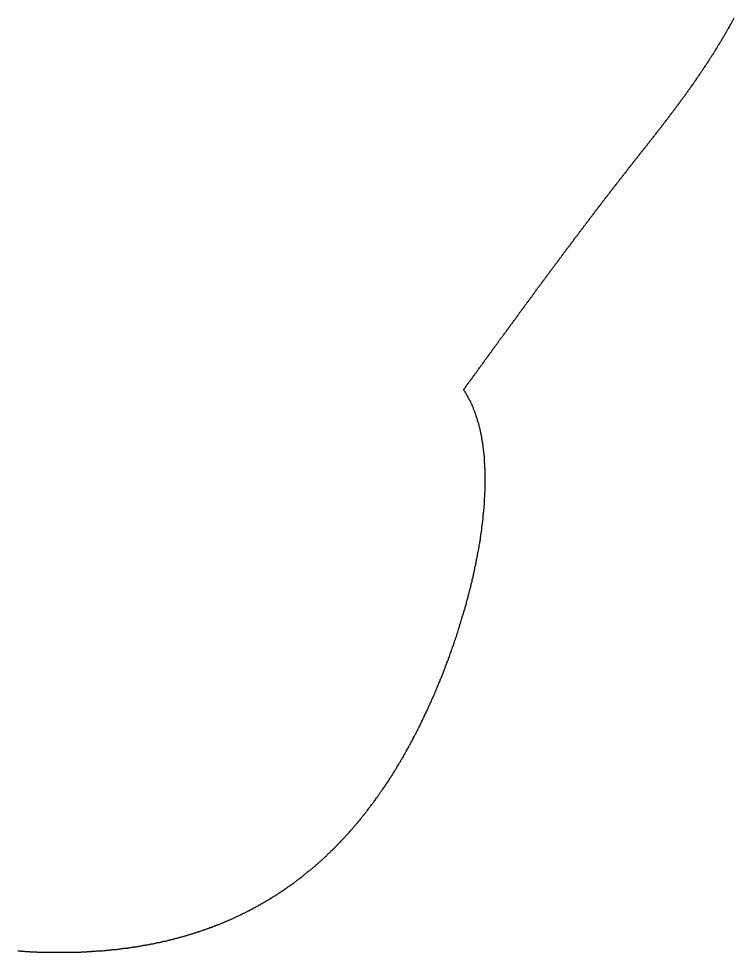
# Model space of a CAD drawing. Header units: millimetres. Extents: x 35 to 605, y 64 to 964.
# Drawn here: x 332.22 to 358.82, y 776.41 to 811.13 of the extents above; entities that cross this region are included whole.
import ezdxf

# ---------------------------------------------------------------- set-up
doc = ezdxf.new("R2010")
doc.units = ezdxf.units.MM
doc.layers.add('DRAW', color=7, linetype='Continuous')

msp = doc.modelspace()

# ---------------------------------------------------------------- linework, layer by layer
at = {"layer": 'DRAW'}
msp.add_polyline3d([(332.187, 776.458, 0), (332.217, 776.458, 0), (332.247, 776.458, 0), (332.277, 776.458, 0), (332.297, 776.448, 0), (332.327, 776.448, 0), (332.357, 776.448, 0), (332.387, 776.448, 0), (332.417, 776.448, 0), (332.447, 776.438, 0), (332.477, 776.438, 0), (332.507, 776.438, 0), (332.537, 776.438, 0), (332.557, 776.438, 0), (332.587, 776.438, 0), (332.617, 776.438, 0), (332.647, 776.428, 0), (332.677, 776.428, 0), (332.707, 776.428, 0), (332.737, 776.428, 0), (332.767, 776.428, 0), (332.787, 776.428, 0), (332.817, 776.428, 0), (332.847, 776.428, 0), (332.877, 776.428, 0), (332.907, 776.418, 0), (332.937, 776.418, 0), (332.967, 776.418, 0), (332.987, 776.418, 0), (333.017, 776.418, 0), (333.047, 776.418, 0), (333.077, 776.418, 0), (333.107, 776.418, 0), (333.137, 776.418, 0), (333.157, 776.418, 0), (333.187, 776.418, 0), (333.217, 776.408, 0), (333.247, 776.408, 0), (333.277, 776.408, 0), (333.307, 776.408, 0), (333.327, 776.408, 0), (333.357, 776.408, 0), (333.387, 776.408, 0), (333.417, 776.408, 0), (333.447, 776.408, 0), (333.477, 776.408, 0), (333.497, 776.408, 0), (333.527, 776.408, 0), (333.557, 776.408, 0), (333.587, 776.408, 0), (333.617, 776.408, 0), (333.637, 776.408, 0), (333.667, 776.408, 0), (333.697, 776.408, 0), (333.727, 776.408, 0), (333.757, 776.408, 0), (333.777, 776.408, 0), (333.807, 776.408, 0), (333.837, 776.408, 0), (333.867, 776.408, 0), (333.897, 776.408, 0), (333.917, 776.408, 0), (333.947, 776.408, 0), (333.977, 776.408, 0), (334.007, 776.408, 0), (334.037, 776.408, 0), (334.057, 776.408, 0), (334.087, 776.408, 0), (334.117, 776.408, 0), (334.147, 776.408, 0), (334.167, 776.408, 0), (334.197, 776.408, 0), (334.227, 776.418, 0), (334.257, 776.418, 0), (334.287, 776.418, 0), (334.307, 776.418, 0), (334.337, 776.418, 0), (334.367, 776.418, 0), (334.397, 776.418, 0), (334.417, 776.418, 0), (334.447, 776.418, 0), (334.477, 776.418, 0), (334.507, 776.418, 0), (334.527, 776.418, 0), (334.557, 776.428, 0), (334.587, 776.428, 0), (334.617, 776.428, 0), (334.637, 776.428, 0), (334.667, 776.428, 0), (334.697, 776.428, 0), (334.727, 776.428, 0), (334.747, 776.428, 0), (334.777, 776.438, 0), (334.807, 776.438, 0), (334.837, 776.438, 0), (334.857, 776.438, 0), (334.887, 776.438, 0), (334.917, 776.438, 0), (334.937, 776.448, 0), (334.967, 776.448, 0), (334.997, 776.448, 0), (335.027, 776.448, 0), (335.047, 776.448, 0), (335.077, 776.448, 0), (335.107, 776.458, 0), (335.127, 776.458, 0), (335.157, 776.458, 0), (335.187, 776.458, 0), (335.217, 776.458, 0), (335.237, 776.468, 0), (335.267, 776.468, 0), (335.297, 776.468, 0), (335.317, 776.468, 0), (335.347, 776.468, 0), (335.377, 776.478, 0), (335.407, 776.478, 0), (335.427, 776.478, 0), (335.457, 776.478, 0), (335.487, 776.488, 0), (335.507, 776.488, 0), (335.537, 776.488, 0), (335.567, 776.488, 0), (335.587, 776.498, 0), (335.617, 776.498, 0), (335.647, 776.498, 0), (335.667, 776.498, 0), (335.697, 776.508, 0), (335.727, 776.508, 0), (335.747, 776.508, 0), (335.777, 776.518, 0), (335.807, 776.518, 0), (335.827, 776.518, 0), (335.857, 776.518, 0), (335.887, 776.528, 0), (335.907, 776.528, 0), (335.937, 776.528, 0), (335.967, 776.538, 0), (335.987, 776.538, 0), (336.017, 776.538, 0), (336.047, 776.548, 0), (336.067, 776.548, 0), (336.097, 776.548, 0), (336.127, 776.558, 0), (336.147, 776.558, 0), (336.177, 776.558, 0), (336.207, 776.568, 0), (336.227, 776.568, 0), (336.257, 776.568, 0), (336.277, 776.578, 0), (336.307, 776.578, 0), (336.337, 776.578, 0), (336.357, 776.588, 0), (336.387, 776.588, 0), (336.417, 776.598, 0), (336.437, 776.598, 0), (336.467, 776.598, 0), (336.487, 776.608, 0), (336.517, 776.608, 0), (336.547, 776.618, 0), (336.567, 776.618, 0), (336.597, 776.618, 0), (336.627, 776.628, 0), (336.647, 776.628, 0), (336.677, 776.638, 0), (336.697, 776.638, 0), (336.727, 776.638, 0), (336.757, 776.648, 0), (336.777, 776.648, 0), (336.807, 776.658, 0), (336.827, 776.658, 0), (336.857, 776.668, 0), (336.887, 776.668, 0), (336.907, 776.678, 0), (336.937, 776.678, 0), (336.957, 776.688, 0), (336.987, 776.688, 0), (337.007, 776.688, 0), (337.037, 776.698, 0), (337.067, 776.698, 0), (337.087, 776.708, 0), (337.117, 776.708, 0), (337.137, 776.718, 0), (337.167, 776.718, 0), (337.187, 776.728, 0), (337.217, 776.728, 0), (337.247, 776.738, 0), (337.267, 776.738, 0), (337.297, 776.748, 0), (337.317, 776.748, 0), (337.347, 776.758, 0), (337.367, 776.768, 0), (337.397, 776.768, 0), (337.427, 776.778, 0), (337.447, 776.778, 0), (337.477, 776.788, 0), (337.497, 776.788, 0), (337.527, 776.798, 0), (337.547, 776.798, 0), (337.577, 776.808, 0), (337.597, 776.818, 0), (337.627, 776.818, 0), (337.647, 776.828, 0), (337.677, 776.828, 0), (337.707, 776.838, 0), (337.727, 776.838, 0), (337.757, 776.848, 0), (337.777, 776.858, 0), (337.807, 776.858, 0), (337.827, 776.868, 0), (337.857, 776.878, 0), (337.877, 776.878, 0), (337.907, 776.888, 0), (337.927, 776.888, 0), (337.957, 776.898, 0), (337.977, 776.908, 0), (338.007, 776.908, 0), (338.027, 776.918, 0), (338.057, 776.928, 0), (338.077, 776.928, 0), (338.107, 776.938, 0), (338.127, 776.948, 0), (338.157, 776.948, 0), (338.177, 776.958, 0), (338.207, 776.968, 0), (338.227, 776.968, 0), (338.257, 776.978, 0), (338.277, 776.988, 0), (338.307, 776.988, 0), (338.327, 776.998, 0), (338.357, 777.008, 0), (338.377, 777.008, 0), (338.407, 777.018, 0), (338.427, 777.028, 0), (338.457, 777.038, 0), (338.477, 777.038, 0), (338.507, 777.048, 0), (338.527, 777.058, 0), (338.547, 777.068, 0), (338.577, 777.068, 0), (338.597, 777.078, 0), (338.627, 777.088, 0), (338.647, 777.098, 0), (338.677, 777.098, 0), (338.697, 777.108, 0), (338.727, 777.118, 0), (338.747, 777.128, 0), (338.777, 777.128, 0), (338.797, 777.138, 0), (338.817, 777.148, 0), (338.847, 777.158, 0), (338.867, 777.168, 0), (338.897, 777.168, 0), (338.917, 777.178, 0), (338.947, 777.188, 0), (338.967, 777.198, 0), (338.997, 777.208, 0), (339.017, 777.208, 0), (339.037, 777.218, 0), (339.067, 777.228, 0), (339.087, 777.238, 0), (339.117, 777.248, 0), (339.137, 777.258, 0), (339.157, 777.258, 0), (339.187, 777.268, 0), (339.207, 777.278, 0), (339.237, 777.288, 0), (339.257, 777.298, 0), (339.287, 777.308, 0), (339.307, 777.318, 0), (339.327, 777.328, 0), (339.357, 777.328, 0), (339.377, 777.338, 0), (339.407, 777.348, 0), (339.427, 777.358, 0), (339.447, 777.368, 0), (339.477, 777.378, 0), (339.497, 777.388, 0), (339.527, 777.398, 0), (339.547, 777.408, 0), (339.567, 777.418, 0), (339.597, 777.428, 0), (339.617, 777.428, 0), (339.637, 777.438, 0), (339.667, 777.448, 0), (339.687, 777.458, 0), (339.717, 777.468, 0), (339.737, 777.478, 0), (339.757, 777.488, 0), (339.787, 777.498, 0), (339.807, 777.508, 0), (339.827, 777.518, 0), (339.857, 777.528, 0), (339.877, 777.538, 0), (339.897, 777.548, 0), (339.927, 777.558, 0), (339.947, 777.568, 0), (339.967, 777.578, 0), (339.997, 777.588, 0), (340.017, 777.598, 0), (340.037, 777.608, 0), (340.067, 777.618, 0), (340.087, 777.628, 0), (340.117, 777.638, 0), (340.137, 777.648, 0), (340.157, 777.658, 0), (340.177, 777.668, 0), (340.207, 777.678, 0), (340.227, 777.688, 0), (340.247, 777.698, 0), (340.277, 777.718, 0), (340.297, 777.728, 0), (340.317, 777.738, 0), (340.347, 777.748, 0), (340.367, 777.758, 0), (340.387, 777.768, 0), (340.417, 777.778, 0), (340.437, 777.788, 0), (340.457, 777.798, 0), (340.487, 777.808, 0), (340.507, 777.818, 0), (340.527, 777.838, 0), (340.547, 777.848, 0), (340.577, 777.858, 0), (340.597, 777.868, 0), (340.617, 777.878, 0), (340.647, 777.888, 0), (340.667, 777.898, 0), (340.687, 777.918, 0), (340.707, 777.928, 0), (340.737, 777.938, 0), (340.757, 777.948, 0), (340.777, 777.958, 0), (340.807, 777.968, 0), (340.827, 777.988, 0), (340.847, 777.998, 0), (340.867, 778.008, 0), (340.897, 778.018, 0), (340.917, 778.028, 0), (340.937, 778.048, 0), (340.957, 778.058, 0), (340.987, 778.068, 0), (341.007, 778.078, 0), (341.027, 778.088, 0), (341.047, 778.108, 0), (341.077, 778.118, 0), (341.097, 778.128, 0), (341.117, 778.138, 0), (341.137, 778.158, 0), (341.167, 778.168, 0), (341.187, 778.178, 0), (341.207, 778.188, 0), (341.227, 778.208, 0), (341.257, 778.218, 0), (341.277, 778.228, 0), (341.297, 778.238, 0), (341.317, 778.258, 0), (341.337, 778.268, 0), (341.367, 778.278, 0), (341.387, 778.298, 0), (341.407, 778.308, 0), (341.427, 778.318, 0), (341.447, 778.338, 0), (341.477, 778.348, 0), (341.497, 778.358, 0), (341.517, 778.378, 0), (341.537, 778.388, 0), (341.557, 778.398, 0), (341.587, 778.418, 0), (341.607, 778.428, 0), (341.627, 778.438, 0), (341.647, 778.458, 0), (341.667, 778.468, 0), (341.697, 778.478, 0), (341.717, 778.498, 0), (341.737, 778.508, 0), (341.757, 778.518, 0), (341.777, 778.538, 0), (341.807, 778.548, 0), (341.827, 778.568, 0), (341.847, 778.578, 0), (341.867, 778.588, 0), (341.887, 778.608, 0), (341.907, 778.618, 0), (341.927, 778.638, 0), (341.957, 778.648, 0), (341.977, 778.668, 0), (341.997, 778.678, 0), (342.017, 778.688, 0), (342.037, 778.708, 0), (342.057, 778.718, 0), (342.087, 778.738, 0), (342.107, 778.748, 0), (342.127, 778.768, 0), (342.147, 778.778, 0), (342.167, 778.798, 0), (342.187, 778.808, 0), (342.207, 778.828, 0), (342.227, 778.838, 0), (342.257, 778.858, 0), (342.277, 778.868, 0), (342.297, 778.888, 0), (342.317, 778.898, 0), (342.337, 778.918, 0), (342.357, 778.928, 0), (342.377, 778.948, 0), (342.397, 778.958, 0), (342.427, 778.978, 0), (342.447, 778.988, 0), (342.467, 779.008, 0), (342.487, 779.018, 0), (342.507, 779.038, 0), (342.527, 779.058, 0), (342.547, 779.068, 0), (342.567, 779.088, 0), (342.587, 779.098, 0), (342.607, 779.118, 0), (342.627, 779.128, 0), (342.657, 779.148, 0), (342.677, 779.168, 0), (342.697, 779.178, 0), (342.717, 779.198, 0), (342.737, 779.208, 0), (342.757, 779.228, 0), (342.777, 779.248, 0), (342.797, 779.258, 0), (342.817, 779.278, 0), (342.837, 779.298, 0), (342.857, 779.308, 0), (342.877, 779.328, 0), (342.897, 779.348, 0), (342.917, 779.358, 0), (342.937, 779.378, 0), (342.957, 779.398, 0), (342.977, 779.408, 0), (343.007, 779.428, 0), (343.027, 779.448, 0), (343.047, 779.458, 0), (343.067, 779.478, 0), (343.087, 779.498, 0), (343.107, 779.508, 0), (343.127, 779.528, 0), (343.147, 779.548, 0), (343.167, 779.558, 0), (343.187, 779.578, 0), (343.207, 779.598, 0), (343.227, 779.618, 0), (343.247, 779.628, 0), (343.267, 779.648, 0), (343.287, 779.668, 0), (343.307, 779.688, 0), (343.327, 779.698, 0), (343.347, 779.718, 0), (343.367, 779.738, 0), (343.387, 779.758, 0), (343.407, 779.768, 0), (343.427, 779.788, 0), (343.447, 779.808, 0), (343.467, 779.828, 0), (343.487, 779.848, 0), (343.507, 779.858, 0), (343.527, 779.878, 0), (343.547, 779.898, 0), (343.567, 779.918, 0), (343.587, 779.938, 0), (343.607, 779.958, 0), (343.627, 779.968, 0), (343.647, 779.988, 0), (343.667, 780.008, 0), (343.677, 780.028, 0), (343.697, 780.048, 0), (343.717, 780.068, 0), (343.737, 780.088, 0), (343.757, 780.098, 0), (343.777, 780.118, 0), (343.797, 780.138, 0), (343.817, 780.158, 0), (343.837, 780.178, 0), (343.857, 780.198, 0), (343.877, 780.218, 0), (343.897, 780.238, 0), (343.917, 780.258, 0), (343.937, 780.268, 0), (343.957, 780.288, 0), (343.977, 780.308, 0), (343.997, 780.328, 0), (344.007, 780.348, 0), (344.027, 780.368, 0), (344.047, 780.388, 0), (344.067, 780.408, 0), (344.087, 780.428, 0), (344.107, 780.448, 0), (344.127, 780.468, 0), (344.147, 780.488, 0), (344.167, 780.508, 0), (344.187, 780.528, 0), (344.197, 780.548, 0), (344.217, 780.568, 0), (344.237, 780.588, 0), (344.257, 780.608, 0), (344.277, 780.628, 0), (344.297, 780.648, 0), (344.317, 780.668, 0), (344.337, 780.688, 0), (344.357, 780.708, 0), (344.367, 780.728, 0), (344.387, 780.748, 0), (344.407, 780.768, 0), (344.427, 780.788, 0), (344.447, 780.808, 0), (344.467, 780.828, 0), (344.487, 780.848, 0), (344.497, 780.868, 0), (344.517, 780.898, 0), (344.537, 780.918, 0), (344.557, 780.938, 0), (344.577, 780.958, 0), (344.597, 780.978, 0), (344.617, 780.998, 0), (344.627, 781.018, 0), (344.647, 781.038, 0), (344.667, 781.058, 0), (344.687, 781.088, 0), (344.707, 781.108, 0), (344.727, 781.128, 0), (344.737, 781.148, 0), (344.757, 781.168, 0), (344.777, 781.188, 0), (344.797, 781.208, 0), (344.817, 781.238, 0), (344.827, 781.258, 0), (344.847, 781.278, 0), (344.867, 781.298, 0), (344.887, 781.318, 0), (344.907, 781.338, 0), (344.917, 781.368, 0), (344.937, 781.388, 0), (344.957, 781.408, 0), (344.977, 781.428, 0), (344.997, 781.458, 0), (345.007, 781.478, 0), (345.027, 781.498, 0), (345.047, 781.518, 0), (345.067, 781.538, 0), (345.087, 781.568, 0), (345.097, 781.588, 0), (345.117, 781.608, 0), (345.137, 781.628, 0), (345.157, 781.658, 0), (345.167, 781.678, 0), (345.187, 781.698, 0), (345.207, 781.728, 0), (345.227, 781.748, 0), (345.237, 781.768, 0), (345.257, 781.788, 0), (345.277, 781.818, 0), (345.297, 781.838, 0), (345.307, 781.858, 0), (345.327, 781.888, 0), (345.347, 781.908, 0), (345.367, 781.928, 0), (345.377, 781.958, 0), (345.397, 781.978, 0), (345.417, 781.998, 0), (345.437, 782.028, 0), (345.447, 782.048, 0), (345.467, 782.068, 0), (345.487, 782.098, 0), (345.497, 782.118, 0), (345.517, 782.148, 0), (345.537, 782.168, 0), (345.557, 782.188, 0), (345.567, 782.218, 0), (345.587, 782.238, 0), (345.607, 782.268, 0), (345.617, 782.288, 0), (345.637, 782.308, 0), (345.657, 782.338, 0), (345.667, 782.358, 0), (345.687, 782.388, 0), (345.707, 782.408, 0), (345.727, 782.438, 0), (345.737, 782.458, 0), (345.757, 782.478, 0), (345.777, 782.508, 0), (345.787, 782.528, 0), (345.807, 782.558, 0), (345.827, 782.578, 0), (345.837, 782.608, 0), (345.857, 782.628, 0), (345.877, 782.658, 0), (345.887, 782.678, 0), (345.907, 782.708, 0), (345.927, 782.728, 0), (345.937, 782.758, 0), (345.957, 782.778, 0), (345.977, 782.808, 0), (345.987, 782.828, 0), (346.007, 782.858, 0), (346.017, 782.878, 0), (346.037, 782.908, 0), (346.057, 782.938, 0), (346.067, 782.958, 0), (346.087, 782.988, 0), (346.107, 783.008, 0), (346.117, 783.038, 0), (346.137, 783.058, 0), (346.147, 783.088, 0), (346.167, 783.118, 0), (346.187, 783.138, 0), (346.197, 783.168, 0), (346.217, 783.188, 0), (346.237, 783.218, 0), (346.247, 783.248, 0), (346.267, 783.268, 0), (346.277, 783.298, 0), (346.297, 783.328, 0), (346.317, 783.348, 0), (346.327, 783.378, 0), (346.347, 783.408, 0), (346.357, 783.428, 0), (346.377, 783.458, 0), (346.397, 783.478, 0), (346.407, 783.508, 0), (346.427, 783.538, 0), (346.437, 783.568, 0), (346.457, 783.588, 0), (346.467, 783.618, 0), (346.487, 783.648, 0), (346.507, 783.668, 0), (346.517, 783.698, 0), (346.537, 783.728, 0), (346.547, 783.758, 0), (346.567, 783.778, 0), (346.577, 783.808, 0), (346.597, 783.838, 0), (346.607, 783.858, 0), (346.627, 783.888, 0), (346.637, 783.918, 0), (346.657, 783.948, 0), (346.677, 783.978, 0), (346.687, 783.998, 0), (346.707, 784.028, 0), (346.717, 784.058, 0), (346.737, 784.088, 0), (346.747, 784.108, 0), (346.767, 784.138, 0), (346.777, 784.168, 0), (346.797, 784.198, 0), (346.807, 784.228, 0), (346.827, 784.258, 0), (346.837, 784.278, 0), (346.857, 784.308, 0), (346.867, 784.338, 0), (346.887, 784.368, 0), (346.897, 784.398, 0), (346.917, 784.428, 0), (346.927, 784.458, 0), (346.947, 784.478, 0), (346.957, 784.508, 0), (346.977, 784.538, 0), (346.987, 784.568, 0), (347.007, 784.598, 0), (347.017, 784.628, 0), (347.037, 784.658, 0), (347.047, 784.688, 0), (347.067, 784.718, 0), (347.077, 784.748, 0), (347.097, 784.768, 0), (347.107, 784.798, 0), (347.127, 784.828, 0), (347.137, 784.858, 0), (347.147, 784.888, 0), (347.167, 784.918, 0), (347.177, 784.948, 0), (347.197, 784.978, 0), (347.207, 785.008, 0), (347.227, 785.038, 0), (347.237, 785.068, 0), (347.257, 785.098, 0), (347.267, 785.128, 0), (347.277, 785.158, 0), (347.297, 785.188, 0), (347.307, 785.218, 0), (347.327, 785.248, 0), (347.337, 785.278, 0), (347.357, 785.308, 0), (347.367, 785.338, 0), (347.377, 785.368, 0), (347.397, 785.398, 0), (347.407, 785.428, 0), (347.427, 785.458, 0), (347.437, 785.488, 0), (347.447, 785.518, 0), (347.467, 785.548, 0), (347.477, 785.578, 0), (347.487, 785.608, 0), (347.507, 785.638, 0), (347.517, 785.668, 0), (347.537, 785.698, 0), (347.547, 785.738, 0), (347.557, 785.768, 0), (347.577, 785.798, 0), (347.587, 785.828, 0), (347.597, 785.858, 0), (347.617, 785.888, 0), (347.627, 785.918, 0), (347.647, 785.948, 0), (347.657, 785.978, 0), (347.667, 786.008, 0), (347.687, 786.038, 0), (347.697, 786.078, 0), (347.707, 786.108, 0), (347.727, 786.138, 0), (347.737, 786.168, 0), (347.747, 786.198, 0), (347.757, 786.228, 0), (347.777, 786.258, 0), (347.787, 786.288, 0), (347.797, 786.328, 0), (347.817, 786.358, 0), (347.827, 786.388, 0), (347.837, 786.418, 0), (347.857, 786.448, 0), (347.867, 786.478, 0), (347.877, 786.518, 0), (347.887, 786.548, 0), (347.907, 786.578, 0), (347.917, 786.608, 0), (347.927, 786.638, 0), (347.947, 786.668, 0), (347.957, 786.708, 0), (347.967, 786.738, 0), (347.977, 786.768, 0), (347.997, 786.798, 0), (348.007, 786.828, 0), (348.017, 786.868, 0), (348.027, 786.898, 0), (348.047, 786.928, 0), (348.057, 786.958, 0), (348.067, 786.988, 0), (348.077, 787.028, 0), (348.087, 787.058, 0), (348.107, 787.088, 0), (348.117, 787.118, 0), (348.127, 787.148, 0), (348.137, 787.188, 0), (348.157, 787.218, 0), (348.167, 787.248, 0), (348.177, 787.278, 0), (348.187, 787.308, 0), (348.197, 787.348, 0), (348.217, 787.378, 0), (348.227, 787.408, 0), (348.237, 787.438, 0), (348.247, 787.478, 0), (348.257, 787.508, 0), (348.267, 787.538, 0), (348.287, 787.568, 0), (348.297, 787.608, 0), (348.307, 787.638, 0), (348.317, 787.668, 0), (348.327, 787.698, 0), (348.337, 787.738, 0), (348.347, 787.768, 0), (348.367, 787.798, 0), (348.377, 787.828, 0), (348.387, 787.868, 0), (348.397, 787.898, 0), (348.407, 787.928, 0), (348.417, 787.958, 0), (348.427, 787.998, 0), (348.437, 788.028, 0), (348.447, 788.058, 0), (348.467, 788.098, 0), (348.477, 788.128, 0), (348.487, 788.158, 0), (348.497, 788.188, 0), (348.507, 788.228, 0), (348.517, 788.258, 0), (348.527, 788.288, 0), (348.537, 788.318, 0), (348.547, 788.358, 0), (348.557, 788.388, 0), (348.567, 788.418, 0), (348.577, 788.458, 0), (348.587, 788.488, 0), (348.597, 788.518, 0), (348.607, 788.548, 0), (348.617, 788.588, 0), (348.627, 788.618, 0), (348.637, 788.648, 0), (348.647, 788.688, 0), (348.657, 788.718, 0), (348.667, 788.748, 0), (348.677, 788.778, 0), (348.687, 788.818, 0), (348.697, 788.848, 0), (348.707, 788.878, 0), (348.717, 788.918, 0), (348.727, 788.948, 0), (348.737, 788.978, 0), (348.747, 789.018, 0), (348.757, 789.048, 0), (348.767, 789.078, 0), (348.777, 789.108, 0), (348.787, 789.148, 0), (348.797, 789.178, 0), (348.807, 789.208, 0), (348.817, 789.248, 0), (348.827, 789.278, 0), (348.837, 789.308, 0), (348.847, 789.348, 0), (348.857, 789.378, 0), (348.867, 789.408, 0), (348.867, 789.438, 0), (348.877, 789.478, 0), (348.887, 789.508, 0), (348.897, 789.538, 0), (348.907, 789.578, 0), (348.917, 789.608, 0), (348.927, 789.638, 0), (348.937, 789.668, 0), (348.937, 789.708, 0), (348.947, 789.738, 0), (348.957, 789.768, 0), (348.967, 789.808, 0), (348.977, 789.838, 0), (348.987, 789.868, 0), (348.987, 789.908, 0), (348.997, 789.938, 0), (349.007, 789.968, 0), (349.017, 789.998, 0), (349.027, 790.038, 0), (349.037, 790.068, 0), (349.037, 790.098, 0), (349.047, 790.138, 0), (349.057, 790.168, 0), (349.067, 790.198, 0), (349.077, 790.228, 0), (349.077, 790.268, 0), (349.087, 790.298, 0), (349.097, 790.328, 0), (349.107, 790.368, 0), (349.107, 790.398, 0), (349.117, 790.428, 0), (349.127, 790.458, 0), (349.137, 790.498, 0), (349.137, 790.528, 0), (349.147, 790.558, 0), (349.157, 790.588, 0), (349.157, 790.628, 0), (349.167, 790.658, 0), (349.177, 790.688, 0), (349.177, 790.728, 0), (349.187, 790.758, 0), (349.197, 790.788, 0), (349.207, 790.818, 0), (349.207, 790.858, 0), (349.217, 790.888, 0), (349.227, 790.918, 0), (349.227, 790.948, 0), (349.237, 790.988, 0), (349.237, 791.018, 0), (349.247, 791.048, 0), (349.257, 791.078, 0), (349.257, 791.118, 0), (349.267, 791.148, 0), (349.277, 791.178, 0), (349.277, 791.208, 0), (349.287, 791.248, 0), (349.287, 791.278, 0), (349.297, 791.308, 0), (349.307, 791.338, 0), (349.307, 791.368, 0), (349.317, 791.408, 0), (349.317, 791.438, 0), (349.327, 791.468, 0), (349.327, 791.498, 0), (349.337, 791.538, 0), (349.337, 791.568, 0), (349.347, 791.598, 0), (349.357, 791.628, 0), (349.357, 791.658, 0), (349.367, 791.698, 0), (349.367, 791.728, 0), (349.377, 791.758, 0), (349.377, 791.788, 0), (349.387, 791.818, 0), (349.387, 791.858, 0), (349.397, 791.888, 0), (349.397, 791.918, 0), (349.397, 791.948, 0), (349.407, 791.978, 0), (349.407, 792.018, 0), (349.417, 792.048, 0), (349.417, 792.078, 0), (349.427, 792.108, 0), (349.427, 792.138, 0), (349.437, 792.168, 0), (349.437, 792.208, 0), (349.437, 792.238, 0), (349.447, 792.268, 0), (349.447, 792.298, 0), (349.457, 792.328, 0), (349.457, 792.358, 0), (349.457, 792.388, 0), (349.467, 792.428, 0), (349.467, 792.458, 0), (349.467, 792.488, 0), (349.477, 792.518, 0), (349.477, 792.548, 0), (349.477, 792.578, 0), (349.487, 792.608, 0), (349.487, 792.638, 0), (349.487, 792.678, 0), (349.497, 792.708, 0), (349.497, 792.738, 0), (349.497, 792.768, 0), (349.507, 792.798, 0), (349.507, 792.828, 0), (349.507, 792.858, 0), (349.507, 792.888, 0), (349.517, 792.918, 0), (349.517, 792.948, 0), (349.517, 792.978, 0), (349.517, 793.018, 0), (349.527, 793.048, 0), (349.527, 793.078, 0), (349.527, 793.108, 0), (349.527, 793.138, 0), (349.527, 793.168, 0), (349.537, 793.198, 0), (349.537, 793.228, 0), (349.537, 793.258, 0), (349.537, 793.288, 0), (349.537, 793.318, 0), (349.547, 793.348, 0), (349.547, 793.378, 0), (349.547, 793.408, 0), (349.547, 793.438, 0), (349.547, 793.468, 0), (349.547, 793.498, 0), (349.547, 793.528, 0), (349.557, 793.558, 0), (349.557, 793.588, 0), (349.557, 793.618, 0), (349.557, 793.648, 0), (349.557, 793.678, 0), (349.557, 793.708, 0), (349.557, 793.738, 0), (349.557, 793.768, 0), (349.557, 793.798, 0), (349.557, 793.828, 0), (349.557, 793.858, 0), (349.557, 793.888, 0), (349.557, 793.918, 0), (349.557, 793.948, 0), (349.557, 793.978, 0), (349.557, 793.998, 0), (349.557, 794.028, 0), (349.557, 794.058, 0), (349.557, 794.088, 0), (349.557, 794.118, 0), (349.557, 794.148, 0), (349.557, 794.178, 0), (349.557, 794.208, 0), (349.557, 794.238, 0), (349.557, 794.268, 0), (349.557, 794.288, 0), (349.557, 794.318, 0), (349.557, 794.348, 0), (349.557, 794.378, 0), (349.547, 794.408, 0), (349.547, 794.438, 0), (349.547, 794.468, 0), (349.547, 794.488, 0), (349.547, 794.518, 0), (349.547, 794.548, 0), (349.547, 794.578, 0), (349.537, 794.608, 0), (349.537, 794.638, 0), (349.537, 794.658, 0), (349.537, 794.688, 0), (349.537, 794.718, 0), (349.527, 794.748, 0), (349.527, 794.768, 0), (349.527, 794.798, 0), (349.527, 794.828, 0), (349.527, 794.858, 0), (349.517, 794.888, 0), (349.517, 794.908, 0), (349.517, 794.938, 0), (349.507, 794.968, 0), (349.507, 794.998, 0), (349.507, 795.018, 0), (349.507, 795.048, 0), (349.497, 795.078, 0), (349.497, 795.098, 0), (349.497, 795.128, 0), (349.487, 795.158, 0), (349.487, 795.178, 0), (349.487, 795.208, 0), (349.477, 795.238, 0), (349.477, 795.268, 0), (349.467, 795.288, 0), (349.467, 795.318, 0), (349.467, 795.348, 0), (349.457, 795.368, 0), (349.457, 795.398, 0), (349.447, 795.418, 0), (349.447, 795.448, 0), (349.447, 795.478, 0), (349.437, 795.498, 0), (349.437, 795.528, 0), (349.427, 795.558, 0), (349.427, 795.578, 0), (349.417, 795.608, 0), (349.417, 795.628, 0), (349.407, 795.658, 0), (349.407, 795.678, 0), (349.397, 795.708, 0), (349.397, 795.738, 0), (349.387, 795.758, 0), (349.377, 795.788, 0), (349.377, 795.808, 0), (349.367, 795.838, 0), (349.367, 795.858, 0), (349.357, 795.888, 0), (349.357, 795.908, 0), (349.347, 795.938, 0), (349.337, 795.958, 0), (349.337, 795.988, 0), (349.327, 796.008, 0), (349.317, 796.038, 0), (349.317, 796.058, 0), (349.307, 796.088, 0), (349.297, 796.108, 0), (349.297, 796.128, 0), (349.287, 796.158, 0), (349.277, 796.178, 0), (349.267, 796.208, 0), (349.267, 796.228, 0), (349.257, 796.258, 0), (349.247, 796.278, 0), (349.237, 796.298, 0), (349.237, 796.328, 0), (349.227, 796.348, 0), (349.217, 796.368, 0), (349.207, 796.398, 0), (349.197, 796.418, 0), (349.197, 796.448, 0), (349.187, 796.468, 0), (349.177, 796.488, 0), (349.167, 796.508, 0), (349.157, 796.538, 0), (349.147, 796.558, 0), (349.137, 796.578, 0), (349.127, 796.608, 0), (349.127, 796.628, 0), (349.117, 796.648, 0), (349.107, 796.668, 0), (349.097, 796.698, 0), (349.087, 796.718, 0), (349.077, 796.738, 0), (349.067, 796.758, 0), (349.057, 796.788, 0), (349.047, 796.808, 0), (349.037, 796.828, 0), (349.027, 796.848, 0), (349.017, 796.868, 0), (349.007, 796.898, 0), (348.997, 796.918, 0), (348.977, 796.938, 0), (348.967, 796.958, 0), (348.957, 796.978, 0), (348.947, 796.998, 0), (348.937, 797.018, 0), (348.927, 797.048, 0), (348.917, 797.068, 0), (348.907, 797.088, 0), (348.887, 797.108, 0), (348.877, 797.128, 0), (348.867, 797.148, 0), (348.857, 797.168, 0), (348.847, 797.188, 0), (348.827, 797.208, 0), (348.817, 797.228, 0), (348.807, 797.248, 0), (348.797, 797.268, 0), (348.777, 797.288, 0), (348.767, 797.308, 0), (348.757, 797.328, 0), (348.767, 797.348, 0), (348.787, 797.368, 0), (348.797, 797.388, 0), (348.817, 797.408, 0), (348.827, 797.428, 0), (348.847, 797.458, 0), (348.857, 797.478, 0), (348.877, 797.498, 0), (348.887, 797.518, 0), (348.907, 797.538, 0), (348.917, 797.558, 0), (348.937, 797.578, 0), (348.947, 797.598, 0), (348.967, 797.618, 0), (348.977, 797.638, 0), (348.997, 797.658, 0), (349.007, 797.678, 0), (349.027, 797.698, 0), (349.037, 797.718, 0), (349.057, 797.738, 0), (349.067, 797.768, 0), (349.087, 797.788, 0), (349.097, 797.808, 0), (349.117, 797.828, 0), (349.127, 797.848, 0), (349.147, 797.868, 0), (349.157, 797.888, 0), (349.177, 797.908, 0), (349.187, 797.928, 0), (349.207, 797.948, 0), (349.217, 797.968, 0), (349.237, 797.988, 0), (349.247, 798.008, 0), (349.267, 798.028, 0), (349.277, 798.048, 0), (349.297, 798.068, 0), (349.307, 798.098, 0), (349.327, 798.118, 0), (349.337, 798.138, 0), (349.357, 798.158, 0), (349.367, 798.178, 0), (349.387, 798.198, 0), (349.397, 798.218, 0), (349.417, 798.238, 0), (349.427, 798.258, 0), (349.447, 798.278, 0), (349.457, 798.298, 0), (349.477, 798.318, 0), (349.487, 798.338, 0), (349.507, 798.358, 0), (349.517, 798.378, 0), (349.537, 798.398, 0), (349.547, 798.428, 0), (349.567, 798.448, 0), (349.577, 798.468, 0), (349.597, 798.488, 0), (349.607, 798.508, 0), (349.627, 798.528, 0), (349.637, 798.548, 0), (349.657, 798.568, 0), (349.667, 798.588, 0), (349.687, 798.608, 0), (349.697, 798.628, 0), (349.717, 798.648, 0), (349.727, 798.668, 0), (349.747, 798.688, 0), (349.757, 798.708, 0), (349.777, 798.728, 0), (349.787, 798.748, 0), (349.807, 798.778, 0), (349.817, 798.798, 0), (349.837, 798.818, 0), (349.847, 798.838, 0), (349.867, 798.858, 0), (349.877, 798.878, 0), (349.897, 798.898, 0), (349.907, 798.918, 0), (349.927, 798.938, 0), (349.937, 798.958, 0), (349.957, 798.978, 0), (349.967, 798.998, 0), (349.987, 799.018, 0), (349.997, 799.038, 0), (350.017, 799.058, 0), (350.027, 799.078, 0), (350.047, 799.098, 0), (350.057, 799.118, 0), (350.077, 799.148, 0), (350.087, 799.168, 0), (350.107, 799.188, 0), (350.117, 799.208, 0), (350.137, 799.228, 0), (350.147, 799.248, 0), (350.167, 799.268, 0), (350.177, 799.288, 0), (350.197, 799.308, 0), (350.207, 799.328, 0), (350.227, 799.348, 0), (350.237, 799.368, 0), (350.257, 799.388, 0), (350.267, 799.408, 0), (350.287, 799.428, 0), (350.297, 799.448, 0), (350.317, 799.468, 0), (350.327, 799.488, 0), (350.347, 799.508, 0), (350.357, 799.528, 0), (350.377, 799.548, 0), (350.387, 799.578, 0), (350.407, 799.598, 0), (350.417, 799.618, 0), (350.437, 799.638, 0), (350.447, 799.658, 0), (350.467, 799.678, 0), (350.477, 799.698, 0), (350.497, 799.718, 0), (350.507, 799.738, 0), (350.527, 799.758, 0), (350.537, 799.778, 0), (350.557, 799.798, 0), (350.567, 799.818, 0), (350.587, 799.838, 0), (350.597, 799.858, 0), (350.617, 799.878, 0), (350.627, 799.898, 0), (350.647, 799.918, 0), (350.657, 799.938, 0), (350.677, 799.958, 0), (350.687, 799.978, 0), (350.707, 799.998, 0), (350.717, 800.018, 0), (350.737, 800.038, 0), (350.747, 800.058, 0), (350.767, 800.088, 0), (350.777, 800.108, 0), (350.797, 800.128, 0), (350.807, 800.148, 0), (350.817, 800.168, 0), (350.837, 800.188, 0), (350.847, 800.208, 0), (350.867, 800.228, 0), (350.877, 800.248, 0), (350.897, 800.268, 0), (350.907, 800.288, 0), (350.927, 800.308, 0), (350.937, 800.328, 0), (350.957, 800.348, 0), (350.967, 800.368, 0), (350.987, 800.388, 0), (350.997, 800.408, 0), (351.017, 800.428, 0), (351.027, 800.448, 0), (351.047, 800.468, 0), (351.057, 800.488, 0), (351.077, 800.508, 0), (351.087, 800.528, 0), (351.107, 800.548, 0), (351.117, 800.568, 0), (351.137, 800.588, 0), (351.147, 800.608, 0), (351.167, 800.628, 0), (351.177, 800.648, 0), (351.197, 800.668, 0), (351.207, 800.688, 0), (351.227, 800.708, 0), (351.237, 800.728, 0), (351.257, 800.748, 0), (351.267, 800.768, 0), (351.287, 800.788, 0), (351.297, 800.808, 0), (351.317, 800.838, 0), (351.327, 800.858, 0), (351.347, 800.878, 0), (351.357, 800.898, 0), (351.377, 800.918, 0), (351.387, 800.938, 0), (351.407, 800.958, 0), (351.417, 800.978, 0), (351.427, 800.998, 0), (351.447, 801.018, 0), (351.457, 801.038, 0), (351.477, 801.058, 0), (351.487, 801.078, 0), (351.507, 801.098, 0), (351.517, 801.118, 0), (351.537, 801.138, 0), (351.547, 801.158, 0), (351.567, 801.178, 0), (351.577, 801.198, 0), (351.597, 801.218, 0), (351.607, 801.238, 0), (351.627, 801.258, 0), (351.637, 801.278, 0), (351.657, 801.298, 0), (351.667, 801.318, 0), (351.687, 801.338, 0), (351.697, 801.358, 0), (351.717, 801.378, 0), (351.727, 801.398, 0), (351.747, 801.418, 0), (351.757, 801.438, 0), (351.777, 801.458, 0), (351.787, 801.478, 0), (351.807, 801.498, 0), (351.817, 801.518, 0), (351.837, 801.538, 0), (351.847, 801.558, 0), (351.857, 801.578, 0), (351.877, 801.598, 0), (351.887, 801.618, 0), (351.907, 801.638, 0), (351.917, 801.658, 0), (351.937, 801.678, 0), (351.947, 801.698, 0), (351.967, 801.718, 0), (351.977, 801.738, 0), (351.997, 801.758, 0), (352.007, 801.778, 0), (352.027, 801.798, 0), (352.037, 801.818, 0), (352.057, 801.838, 0), (352.067, 801.858, 0), (352.087, 801.878, 0), (352.097, 801.898, 0), (352.117, 801.918, 0), (352.127, 801.938, 0), (352.147, 801.958, 0), (352.157, 801.978, 0), (352.167, 801.998, 0), (352.187, 802.018, 0), (352.197, 802.028, 0), (352.217, 802.048, 0), (352.227, 802.068, 0), (352.247, 802.088, 0), (352.257, 802.108, 0), (352.277, 802.128, 0), (352.287, 802.148, 0), (352.307, 802.168, 0), (352.317, 802.188, 0), (352.337, 802.208, 0), (352.347, 802.228, 0), (352.367, 802.248, 0), (352.377, 802.268, 0), (352.397, 802.288, 0), (352.407, 802.308, 0), (352.417, 802.328, 0), (352.437, 802.348, 0), (352.447, 802.368, 0), (352.467, 802.388, 0), (352.477, 802.408, 0), (352.497, 802.428, 0), (352.507, 802.448, 0), (352.527, 802.468, 0), (352.537, 802.488, 0), (352.557, 802.508, 0), (352.567, 802.528, 0), (352.587, 802.548, 0), (352.597, 802.568, 0), (352.617, 802.588, 0), (352.627, 802.608, 0), (352.647, 802.628, 0), (352.657, 802.648, 0), (352.667, 802.658, 0), (352.687, 802.678, 0), (352.697, 802.698, 0), (352.717, 802.718, 0), (352.727, 802.738, 0), (352.747, 802.758, 0), (352.757, 802.778, 0), (352.777, 802.798, 0), (352.787, 802.818, 0), (352.807, 802.838, 0), (352.817, 802.858, 0), (352.837, 802.878, 0), (352.847, 802.898, 0), (352.857, 802.918, 0), (352.877, 802.938, 0), (352.887, 802.958, 0), (352.907, 802.978, 0), (352.917, 802.998, 0), (352.937, 803.018, 0), (352.947, 803.038, 0), (352.967, 803.048, 0), (352.977, 803.068, 0), (352.997, 803.088, 0), (353.007, 803.108, 0), (353.027, 803.128, 0), (353.037, 803.148, 0), (353.047, 803.168, 0), (353.067, 803.188, 0), (353.077, 803.208, 0), (353.097, 803.228, 0), (353.107, 803.248, 0), (353.127, 803.268, 0), (353.137, 803.288, 0), (353.157, 803.308, 0), (353.167, 803.328, 0), (353.187, 803.338, 0), (353.197, 803.358, 0), (353.207, 803.378, 0), (353.227, 803.398, 0), (353.237, 803.418, 0), (353.257, 803.438, 0), (353.267, 803.458, 0), (353.287, 803.478, 0), (353.297, 803.498, 0), (353.317, 803.518, 0), (353.327, 803.538, 0), (353.347, 803.558, 0), (353.357, 803.578, 0), (353.367, 803.588, 0), (353.387, 803.608, 0), (353.397, 803.628, 0), (353.417, 803.648, 0), (353.427, 803.668, 0), (353.447, 803.688, 0), (353.457, 803.708, 0), (353.477, 803.728, 0), (353.487, 803.748, 0), (353.507, 803.768, 0), (353.517, 803.788, 0), (353.527, 803.798, 0), (353.547, 803.818, 0), (353.557, 803.838, 0), (353.577, 803.858, 0), (353.587, 803.878, 0), (353.607, 803.898, 0), (353.617, 803.918, 0), (353.637, 803.938, 0), (353.647, 803.958, 0), (353.657, 803.978, 0), (353.677, 803.988, 0), (353.687, 804.008, 0), (353.707, 804.028, 0), (353.717, 804.048, 0), (353.737, 804.068, 0), (353.747, 804.088, 0), (353.767, 804.108, 0), (353.777, 804.128, 0), (353.787, 804.148, 0), (353.807, 804.158, 0), (353.817, 804.178, 0), (353.837, 804.198, 0), (353.847, 804.218, 0), (353.867, 804.238, 0), (353.877, 804.258, 0), (353.897, 804.278, 0), (353.907, 804.298, 0), (353.917, 804.318, 0), (353.937, 804.328, 0), (353.947, 804.348, 0), (353.967, 804.368, 0), (353.977, 804.388, 0), (353.997, 804.408, 0), (354.007, 804.428, 0), (354.017, 804.448, 0), (354.037, 804.468, 0), (354.047, 804.478, 0), (354.067, 804.498, 0), (354.077, 804.518, 0), (354.097, 804.538, 0), (354.107, 804.558, 0), (354.127, 804.578, 0), (354.137, 804.598, 0), (354.147, 804.608, 0), (354.167, 804.628, 0), (354.177, 804.648, 0), (354.197, 804.668, 0), (354.207, 804.688, 0), (354.227, 804.708, 0), (354.237, 804.728, 0), (354.247, 804.738, 0), (354.267, 804.758, 0), (354.277, 804.778, 0), (354.297, 804.798, 0), (354.307, 804.818, 0), (354.327, 804.838, 0), (354.337, 804.858, 0), (354.347, 804.868, 0), (354.367, 804.888, 0), (354.377, 804.908, 0), (354.397, 804.928, 0), (354.407, 804.948, 0), (354.427, 804.968, 0), (354.437, 804.978, 0), (354.447, 804.998, 0), (354.467, 805.018, 0), (354.477, 805.038, 0), (354.497, 805.058, 0), (354.507, 805.078, 0), (354.527, 805.088, 0), (354.537, 805.108, 0), (354.547, 805.128, 0), (354.567, 805.148, 0), (354.577, 805.168, 0), (354.597, 805.188, 0), (354.607, 805.198, 0), (354.627, 805.218, 0), (354.637, 805.238, 0), (354.647, 805.258, 0), (354.667, 805.278, 0), (354.677, 805.298, 0), (354.697, 805.308, 0), (354.707, 805.328, 0), (354.717, 805.348, 0), (354.737, 805.368, 0), (354.747, 805.388, 0), (354.767, 805.398, 0), (354.777, 805.418, 0), (354.797, 805.438, 0), (354.807, 805.458, 0), (354.817, 805.478, 0), (354.837, 805.498, 0), (354.847, 805.508, 0), (354.867, 805.528, 0), (354.877, 805.548, 0), (354.887, 805.568, 0), (354.907, 805.588, 0), (354.917, 805.598, 0), (354.937, 805.618, 0), (354.947, 805.638, 0), (354.967, 805.658, 0), (354.977, 805.678, 0), (354.987, 805.688, 0), (355.007, 805.708, 0), (355.017, 805.728, 0), (355.037, 805.748, 0), (355.047, 805.768, 0), (355.057, 805.778, 0), (355.077, 805.798, 0), (355.087, 805.818, 0), (355.107, 805.838, 0), (355.117, 805.848, 0), (355.127, 805.868, 0), (355.147, 805.888, 0), (355.157, 805.908, 0), (355.177, 805.928, 0), (355.187, 805.938, 0), (355.207, 805.958, 0), (355.217, 805.978, 0), (355.227, 805.998, 0), (355.247, 806.018, 0), (355.257, 806.028, 0), (355.277, 806.048, 0), (355.287, 806.068, 0), (355.297, 806.088, 0), (355.317, 806.108, 0), (355.327, 806.118, 0), (355.347, 806.138, 0), (355.357, 806.158, 0), (355.367, 806.178, 0), (355.387, 806.188, 0), (355.397, 806.208, 0), (355.417, 806.228, 0), (355.427, 806.248, 0), (355.437, 806.268, 0), (355.457, 806.278, 0), (355.467, 806.298, 0), (355.487, 806.318, 0), (355.497, 806.338, 0), (355.507, 806.348, 0), (355.527, 806.368, 0), (355.537, 806.388, 0), (355.557, 806.408, 0), (355.567, 806.428, 0), (355.587, 806.438, 0), (355.597, 806.458, 0), (355.607, 806.478, 0), (355.627, 806.498, 0), (355.637, 806.508, 0), (355.657, 806.528, 0), (355.667, 806.548, 0), (355.677, 806.568, 0), (355.697, 806.588, 0), (355.707, 806.598, 0), (355.727, 806.618, 0), (355.737, 806.638, 0), (355.747, 806.658, 0), (355.767, 806.678, 0), (355.777, 806.688, 0), (355.797, 806.708, 0), (355.807, 806.728, 0), (355.817, 806.748, 0), (355.837, 806.758, 0), (355.847, 806.778, 0), (355.867, 806.798, 0), (355.877, 806.818, 0), (355.887, 806.838, 0), (355.907, 806.848, 0), (355.917, 806.868, 0), (355.927, 806.888, 0), (355.947, 806.908, 0), (355.957, 806.928, 0), (355.977, 806.938, 0), (355.987, 806.958, 0), (355.997, 806.978, 0), (356.017, 806.998, 0), (356.027, 807.008, 0), (356.047, 807.028, 0), (356.057, 807.048, 0), (356.067, 807.068, 0), (356.087, 807.088, 0), (356.097, 807.098, 0), (356.117, 807.118, 0), (356.127, 807.138, 0), (356.137, 807.158, 0), (356.157, 807.178, 0), (356.167, 807.188, 0), (356.187, 807.208, 0), (356.197, 807.228, 0), (356.207, 807.248, 0), (356.227, 807.268, 0), (356.237, 807.278, 0), (356.257, 807.298, 0), (356.267, 807.318, 0), (356.277, 807.338, 0), (356.297, 807.358, 0), (356.307, 807.378, 0), (356.317, 807.388, 0), (356.337, 807.408, 0), (356.347, 807.428, 0), (356.367, 807.448, 0), (356.377, 807.468, 0), (356.387, 807.478, 0), (356.407, 807.498, 0), (356.417, 807.518, 0), (356.437, 807.538, 0), (356.447, 807.558, 0), (356.457, 807.578, 0), (356.477, 807.588, 0), (356.487, 807.608, 0), (356.507, 807.628, 0), (356.517, 807.648, 0), (356.527, 807.668, 0), (356.547, 807.688, 0), (356.557, 807.698, 0), (356.567, 807.718, 0), (356.587, 807.738, 0), (356.597, 807.758, 0), (356.617, 807.778, 0), (356.627, 807.798, 0), (356.637, 807.808, 0), (356.657, 807.828, 0), (356.667, 807.848, 0), (356.677, 807.868, 0), (356.697, 807.888, 0), (356.707, 807.908, 0), (356.727, 807.928, 0), (356.737, 807.938, 0), (356.747, 807.958, 0), (356.767, 807.978, 0), (356.777, 807.998, 0), (356.787, 808.018, 0), (356.807, 808.038, 0), (356.817, 808.058, 0), (356.837, 808.068, 0), (356.847, 808.088, 0), (356.857, 808.108, 0), (356.877, 808.128, 0), (356.887, 808.148, 0), (356.897, 808.168, 0), (356.917, 808.188, 0), (356.927, 808.208, 0), (356.947, 808.218, 0), (356.957, 808.238, 0), (356.967, 808.258, 0), (356.987, 808.278, 0), (356.997, 808.298, 0), (357.007, 808.318, 0), (357.027, 808.338, 0), (357.037, 808.358, 0), (357.057, 808.378, 0), (357.067, 808.398, 0), (357.077, 808.408, 0), (357.097, 808.428, 0), (357.107, 808.448, 0), (357.117, 808.468, 0), (357.137, 808.488, 0), (357.147, 808.508, 0), (357.167, 808.528, 0), (357.177, 808.548, 0), (357.187, 808.568, 0), (357.207, 808.588, 0), (357.217, 808.608, 0), (357.227, 808.628, 0), (357.247, 808.638, 0), (357.257, 808.658, 0), (357.267, 808.678, 0), (357.287, 808.698, 0), (357.297, 808.718, 0), (357.307, 808.738, 0), (357.327, 808.758, 0), (357.337, 808.778, 0), (357.357, 808.798, 0), (357.367, 808.818, 0), (357.377, 808.838, 0), (357.397, 808.858, 0), (357.407, 808.878, 0), (357.417, 808.898, 0), (357.437, 808.918, 0), (357.447, 808.938, 0), (357.457, 808.958, 0), (357.477, 808.978, 0), (357.487, 808.998, 0), (357.497, 809.018, 0), (357.517, 809.038, 0), (357.527, 809.058, 0), (357.547, 809.078, 0), (357.557, 809.098, 0), (357.567, 809.118, 0), (357.587, 809.138, 0), (357.597, 809.158, 0), (357.607, 809.178, 0), (357.627, 809.198, 0), (357.637, 809.218, 0), (357.647, 809.238, 0), (357.667, 809.258, 0), (357.677, 809.278, 0), (357.687, 809.298, 0), (357.707, 809.318, 0), (357.717, 809.338, 0), (357.727, 809.358, 0), (357.747, 809.378, 0), (357.757, 809.398, 0), (357.767, 809.418, 0), (357.787, 809.438, 0), (357.797, 809.458, 0), (357.807, 809.478, 0), (357.827, 809.498, 0), (357.837, 809.518, 0), (357.857, 809.538, 0), (357.867, 809.558, 0), (357.877, 809.588, 0), (357.897, 809.608, 0), (357.907, 809.628, 0), (357.917, 809.648, 0), (357.937, 809.668, 0), (357.947, 809.688, 0), (357.957, 809.708, 0), (357.977, 809.728, 0), (357.987, 809.748, 0), (357.997, 809.768, 0), (358.017, 809.788, 0), (358.027, 809.818, 0), (358.037, 809.838, 0), (358.057, 809.858, 0), (358.067, 809.878, 0), (358.077, 809.898, 0), (358.097, 809.918, 0), (358.107, 809.938, 0), (358.117, 809.958, 0), (358.137, 809.988, 0), (358.147, 810.008, 0), (358.157, 810.028, 0), (358.177, 810.048, 0), (358.187, 810.068, 0), (358.197, 810.088, 0), (358.207, 810.118, 0), (358.227, 810.138, 0), (358.237, 810.158, 0), (358.247, 810.178, 0), (358.267, 810.198, 0), (358.277, 810.218, 0), (358.287, 810.248, 0), (358.307, 810.268, 0), (358.317, 810.288, 0), (358.327, 810.308, 0), (358.347, 810.328, 0), (358.357, 810.358, 0), (358.367, 810.378, 0), (358.387, 810.398, 0), (358.397, 810.418, 0), (358.407, 810.438, 0), (358.427, 810.468, 0), (358.437, 810.488, 0), (358.447, 810.508, 0), (358.467, 810.528, 0), (358.477, 810.558, 0), (358.487, 810.578, 0), (358.497, 810.598, 0), (358.517, 810.618, 0), (358.527, 810.648, 0), (358.537, 810.668, 0), (358.557, 810.688, 0), (358.567, 810.718, 0), (358.577, 810.738, 0), (358.597, 810.758, 0), (358.607, 810.778, 0), (358.617, 810.808, 0), (358.637, 810.828, 0), (358.647, 810.848, 0), (358.657, 810.878, 0), (358.667, 810.898, 0), (358.687, 810.918, 0), (358.697, 810.948, 0), (358.707, 810.968, 0), (358.727, 810.988, 0), (358.737, 811.018, 0), (358.747, 811.038, 0), (358.767, 811.058, 0), (358.777, 811.088, 0), (358.787, 811.108, 0), (358.797, 811.128, 0), (358.817, 811.158, 0)], dxfattribs=at)

doc.saveas('drawing.dxf')
